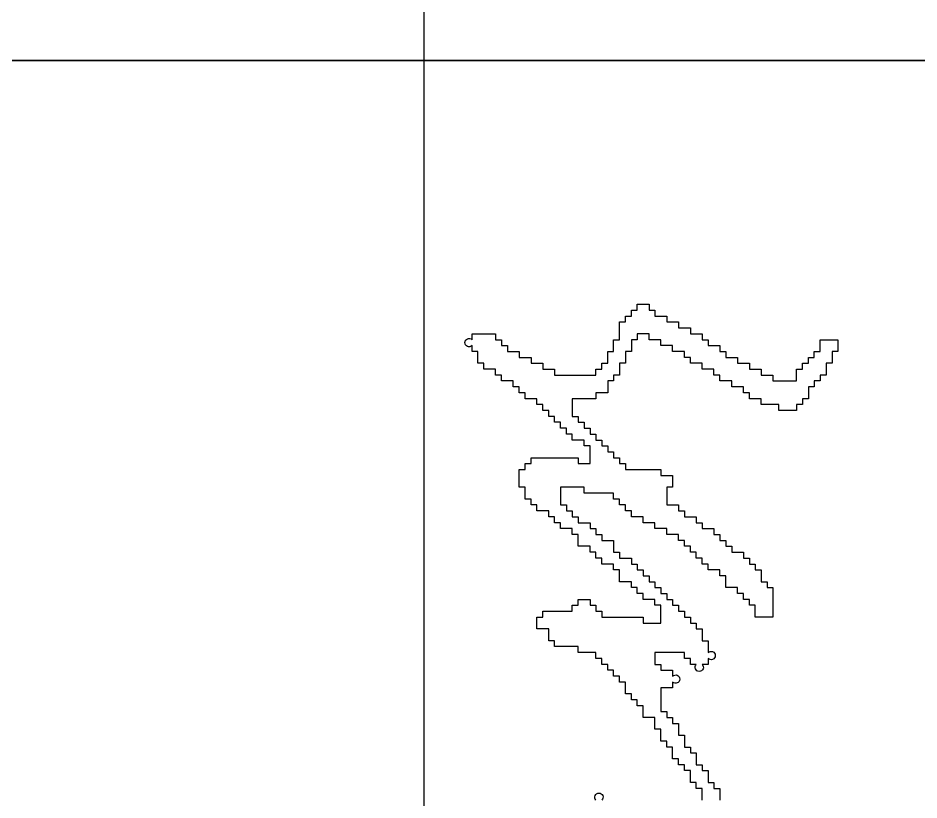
# Model space of a CAD drawing. Header units: millimetres. Extents: x 434053 to 1059003, y -2417481 to 936527.
# Drawn here: x 537232 to 537841, y -1956071 to -1955542 of the extents above; entities that cross this region are included whole.
import ezdxf

# ---------------------------------------------------------------- set-up
doc = ezdxf.new("R2010")
doc.units = ezdxf.units.MM
doc.header["$LTSCALE"] = 1000
doc.header["$MEASUREMENT"] = 0
for name, color, linetype in [('TITLIN', 7, 'Continuous'), ('图框层', 3, 'Continuous'), ('电子签名', 6, 'Continuous')]:
    doc.layers.add(name, color=color, linetype=linetype)

# ---------------------------------------------------------------- blocks, each defined once
blk = doc.blocks.new('A$C6C634642')
at = {"linetype": 'Continuous'}
for points in [[(395000, 105000, -2.414214), (395000, 110000)], [(395000, 195000), (390000, 195000), (385000, 195000), (385000, 190000), (380000, 190000), (380000, 185000), (375000, 185000), (370000, 185000), (370000, 180000), (365000, 180000), (365000, 175000), (360000, 175000), (360000, 170000), (355000, 170000), (350000, 170000), (350000, 165000), (345000, 165000), (345000, 160000), (340000, 160000), (335000, 160000), (335000, 155000), (330000, 155000), (325000, 155000), (325000, 150000), (325000, 145000), (320000, 145000), (315000, 145000), (315000, 140000), (310000, 140000), (310000, 135000), (305000, 135000), (305000, 130000), (300000, 130000), (295000, 130000), (295000, 125000), (290000, 125000), (290000, 120000), (285000, 120000), (285000, 115000), (280000, 115000), (280000, 110000), (275000, 110000), (275000, 105000), (270000, 105000), (270000, 100000), (270000, 95000), (270000, 90000), (265000, 90000), (265000, 85000), (265000, 80000), (265000, 75000), (265000, 70000), (260000, 70000), (260000, 65000), (255000, 65000), (250000, 65000), (250000, 60000), (250000, 55000), (245000, 55000), (240000, 55000), (240000, 60000), (235000, 60000), (235000, 65000), (235000, 70000), (235000, 75000), (235000, 80000), (235000, 85000), (230000, 85000), (230000, 90000), (225000, 90000), (225000, 95000), (225000, 100000), (230000, 100000), (230000, 105000), (235000, 105000), (235000, 110000), (240000, 110000), (240000, 115000), (240000, 120000), (240000, 125000), (240000, 130000), (240000, 135000), (240000, 140000), (240000, 145000), (245000, 145000), (245000, 150000), (245000, 155000), (245000, 160000), (240000, 160000), (235000, 160000), (230000, 160000), (230000, 155000), (225000, 155000), (225000, 150000), (225000, 145000), (220000, 145000), (220000, 140000), (215000, 140000), (215000, 135000), (210000, 135000), (210000, 130000), (210000, 125000), (205000, 125000), (200000, 125000), (200000, 120000), (195000, 120000), (195000, 115000), (195000, 110000), (190000, 110000), (190000, 105000), (185000, 105000), (185000, 100000), (180000, 100000), (180000, 95000), (180000, 90000), (175000, 90000), (170000, 90000), (170000, 85000), (165000, 85000), (165000, 80000), (165000, 75000), (160000, 75000), (160000, 70000), (155000, 70000), (155000, 65000), (150000, 65000), (150000, 60000), (150000, 55000), (145000, 55000), (145000, 50000), (140000, 50000), (140000, 45000), (135000, 45000), (130000, 45000), (130000, 40000), (125000, 40000), (120000, 40000), (115000, 40000), (115000, 45000), (110000, 45000), (110000, 50000), (105000, 50000), (105000, 55000), (105000, 60000), (105000, 65000), (105000, 70000), (105000, 75000), (105000, 80000), (105000, 85000), (105000, 90000), (110000, 90000), (110000, 95000), (110000, 100000), (105000, 100000), (100000, 100000), (95000, 100000), (95000, 95000), (90000, 95000), (90000, 90000), (90000, 85000), (85000, 85000), (85000, 80000), (80000, 80000), (80000, 75000), (75000, 75000), (75000, 70000), (70000, 70000), (70000, 65000), (65000, 65000), (65000, 60000), (60000, 60000), (60000, 55000), (55000, 55000), (55000, 50000), (55000, 45000), (50000, 45000), (50000, 40000), (45000, 40000), (45000, 35000), (40000, 35000), (40000, 30000), (40000, 25000), (35000, 25000), (35000, 20000), (30000, 20000), (30000, 15000), (30000, 10000), (25000, 10000), (25000, 5000), (20000, 5000), (15000, 5000), (15000, 0), (10000, 0, -2.414214), (5000, 0), (0, 0), (0, 5000), (0, 10000), (0, 15000), (0, 20000), (5000, 20000), (5000, 25000), (10000, 25000), (10000, 30000), (15000, 30000), (15000, 35000), (15000, 40000), (20000, 40000), (20000, 45000), (20000, 50000), (25000, 50000), (25000, 55000), (25000, 60000), (30000, 60000), (30000, 65000), (30000, 70000), (35000, 70000), (35000, 75000), (35000, 80000), (35000, 85000), (35000, 90000), (35000, 95000), (35000, 100000), (35000, 105000), (30000, 105000), (30000, 110000), (25000, 110000), (25000, 115000), (20000, 115000), (15000, 115000), (15000, 120000), (10000, 120000), (5000, 120000), (5000, 125000), (0, 125000), (-5000, 125000), (-10000, 125000), (-10000, 130000), (-15000, 130000), (-15000, 135000), (-20000, 135000), (-20000, 140000), (-25000, 140000), (-25000, 145000), (-25000, 150000), (-20000, 150000), (-20000, 155000), (-15000, 155000), (-15000, 160000), (-15000, 165000), (-10000, 165000), (-10000, 170000), (-10000, 175000), (-5000, 175000), (-5000, 180000), (-5000, 185000), (0, 185000), (0, 190000), (0, 195000), (5000, 195000), (5000, 200000), (10000, 200000), (10000, 205000), (10000, 210000), (15000, 210000), (15000, 215000), (20000, 215000), (20000, 220000), (20000, 225000), (25000, 225000), (25000, 230000), (25000, 235000), (30000, 235000), (30000, 240000), (30000, 245000), (35000, 245000), (35000, 250000), (35000, 255000), (40000, 255000), (40000, 260000), (40000, 265000), (40000, 270000), (40000, 275000), (35000, 275000), (30000, 275000), (30000, 280000), (25000, 280000), (25000, 285000), (20000, 285000), (20000, 290000), (15000, 290000), (15000, 295000), (10000, 295000), (5000, 295000), (5000, 300000), (5000, 305000), (5000, 310000), (10000, 310000), (15000, 310000), (15000, 305000), (25000, 305000), (25000, 300000), (35000, 300000), (35000, 295000), (40000, 295000), (40000, 290000), (45000, 290000), (45000, 285000), (55000, 285000), (55000, 280000), (60000, 280000), (60000, 275000), (65000, 275000), (65000, 270000), (65000, 265000), (65000, 260000), (60000, 260000), (60000, 255000), (60000, 250000), (60000, 245000), (55000, 245000), (55000, 240000), (55000, 235000), (50000, 235000), (50000, 230000), (45000, 230000), (45000, 225000), (45000, 220000), (40000, 220000), (40000, 215000), (40000, 210000), (35000, 210000), (35000, 205000), (30000, 205000), (30000, 200000), (30000, 195000), (25000, 195000), (25000, 190000), (25000, 185000), (20000, 185000), (20000, 180000), (15000, 180000), (15000, 175000), (15000, 170000), (10000, 170000), (10000, 165000), (10000, 160000), (5000, 160000), (5000, 155000), (5000, 150000), (0, 150000), (0, 145000), (0, 140000), (5000, 140000), (5000, 135000), (15000, 135000), (15000, 130000), (25000, 130000), (25000, 125000), (35000, 125000), (35000, 120000), (40000, 120000), (40000, 115000), (50000, 115000), (50000, 110000), (50000, 105000), (55000, 105000), (55000, 100000), (55000, 95000), (55000, 90000), (55000, 85000), (70000, 85000), (70000, 90000), (75000, 90000), (75000, 95000), (80000, 95000), (80000, 100000), (85000, 100000), (85000, 105000), (90000, 105000), (90000, 110000), (95000, 110000), (95000, 115000), (100000, 115000), (100000, 120000), (105000, 120000), (105000, 125000), (110000, 125000), (110000, 130000), (115000, 130000), (115000, 135000), (115000, 140000), (115000, 145000), (115000, 150000), (115000, 155000), (115000, 160000), (120000, 160000), (120000, 165000), (120000, 170000), (125000, 170000), (130000, 170000), (130000, 165000), (145000, 165000), (145000, 170000), (145000, 175000), (150000, 175000), (150000, 180000), (155000, 180000), (155000, 185000), (155000, 190000), (160000, 190000), (160000, 195000), (165000, 195000), (165000, 200000), (165000, 205000), (170000, 205000), (170000, 210000), (175000, 210000), (175000, 215000), (180000, 215000), (180000, 220000), (185000, 220000), (185000, 225000), (185000, 230000), (190000, 230000), (190000, 235000), (195000, 235000), (195000, 240000), (200000, 240000), (200000, 245000), (210000, 245000), (210000, 250000), (215000, 250000), (215000, 255000), (225000, 255000), (240000, 255000), (240000, 250000), (240000, 245000), (240000, 240000), (235000, 240000), (230000, 240000), (230000, 235000), (225000, 235000), (225000, 230000), (220000, 230000), (220000, 225000), (215000, 225000), (215000, 220000), (215000, 215000), (210000, 215000), (205000, 215000), (205000, 210000), (200000, 210000), (200000, 205000), (200000, 200000), (195000, 200000), (195000, 195000), (190000, 195000), (190000, 190000), (185000, 190000), (185000, 185000), (180000, 185000), (180000, 180000), (175000, 180000), (175000, 175000), (170000, 175000), (170000, 170000), (170000, 165000), (165000, 165000), (165000, 160000), (165000, 155000), (160000, 155000), (160000, 150000), (160000, 145000), (155000, 145000), (155000, 140000), (155000, 135000), (150000, 135000), (150000, 130000), (145000, 130000), (145000, 125000), (140000, 125000), (140000, 120000), (135000, 120000), (135000, 115000), (135000, 110000), (135000, 105000), (135000, 100000), (135000, 95000), (130000, 95000), (130000, 90000), (130000, 85000), (130000, 80000), (130000, 75000), (145000, 75000), (145000, 80000), (150000, 80000), (150000, 85000), (155000, 85000), (155000, 90000), (160000, 90000), (160000, 95000), (160000, 100000), (165000, 100000), (165000, 105000), (170000, 105000), (170000, 110000), (175000, 110000), (175000, 115000), (175000, 120000), (185000, 120000), (185000, 125000), (190000, 125000), (190000, 130000), (190000, 135000), (195000, 135000), (195000, 140000), (200000, 140000), (200000, 145000), (205000, 145000), (205000, 150000), (210000, 150000), (210000, 155000), (215000, 155000), (215000, 160000), (220000, 160000), (220000, 165000), (225000, 165000), (225000, 170000), (230000, 170000), (230000, 175000), (235000, 175000), (235000, 180000), (240000, 180000), (240000, 185000), (245000, 185000), (245000, 190000), (250000, 190000), (250000, 195000), (260000, 195000), (260000, 200000), (270000, 200000, -2.414214), (275000, 200000), (280000, 200000), (280000, 195000, -2.414214), (280000, 190000), (280000, 185000), (275000, 185000), (275000, 180000), (270000, 180000), (270000, 175000), (270000, 170000), (270000, 165000), (270000, 160000), (270000, 155000), (280000, 155000), (280000, 160000), (285000, 160000), (285000, 165000), (285000, 170000), (290000, 170000, -2.414214), (295000, 170000), (300000, 170000), (300000, 165000), (300000, 160000), (320000, 160000), (320000, 165000), (325000, 165000), (325000, 170000), (330000, 170000), (330000, 175000), (340000, 175000), (340000, 180000), (350000, 180000), (350000, 185000), (355000, 185000), (355000, 190000), (365000, 190000), (365000, 195000), (370000, 195000), (370000, 200000), (380000, 200000), (380000, 205000), (385000, 205000), (385000, 210000), (395000, 210000)]]:
    blk.add_lwpolyline(points, format="xyb", dxfattribs=at)
blk = doc.blocks.new('A$C62AF6C70')
at = {"layer": '电子签名'}
blk.add_lwpolyline([(0, 0), (0, 10382.2), (2510.4, 10382.2), (2510.4, 0)], close=True, dxfattribs=at)
at = {"layer": '电子签名', "xscale": 0.001595915279045558, "yscale": 0.001595915279045558, "zscale": 0.001595915279045558}
blk.add_blockref('A$C6C634642', (369.2, 6447.2), dxfattribs=at)
blk = doc.blocks.new('asdgdfgsghfdjfh')
at = {"xscale": 0.01000000000265255, "yscale": 0.01000000000265255, "zscale": 0.01000000000265255}
blk.add_blockref('A$C62AF6C70', (-25.104, 100.293), dxfattribs=at)
blk = doc.blocks.new('asdfgafg21GZ_LABEL2')
at = {"layer": 'TITLIN'}
for p, q in [((-25.104, 204.115), (-25.104, 100.493)), ((-46.679, 164.115), (0, 164.115))]:
    blk.add_line(p, q, dxfattribs=at)
blk = doc.blocks.new('asdfgafgA$C15443CC7')
at = {"layer": '图框层', "xscale": 150.0000000300889, "yscale": 150.0000000300889, "zscale": 150.0000000300889}
blk.add_blockref('asdfgafg21GZ_LABEL2', (208350, 1500), dxfattribs=at)
blk = doc.blocks.new('asdfadfsdhg')
at = {"xscale": 0.3333333333333333, "yscale": 0.3333333333333333, "zscale": 0.3333333333333333, "rotation": 270}
blk.add_blockref('asdfgafgA$C15443CC7', (0, 69950), dxfattribs=at)
at = {"layer": '图框层', "xscale": 50, "yscale": 50, "zscale": 50, "rotation": 270}
blk.add_blockref('asdgdfgsghfdjfh', (500, 500), dxfattribs=at)

msp = doc.modelspace()

# ---------------------------------------------------------------- block references
msp.add_blockref('asdfadfsdhg', (528800.94, -1957326.27))

doc.saveas('drawing.dxf')
